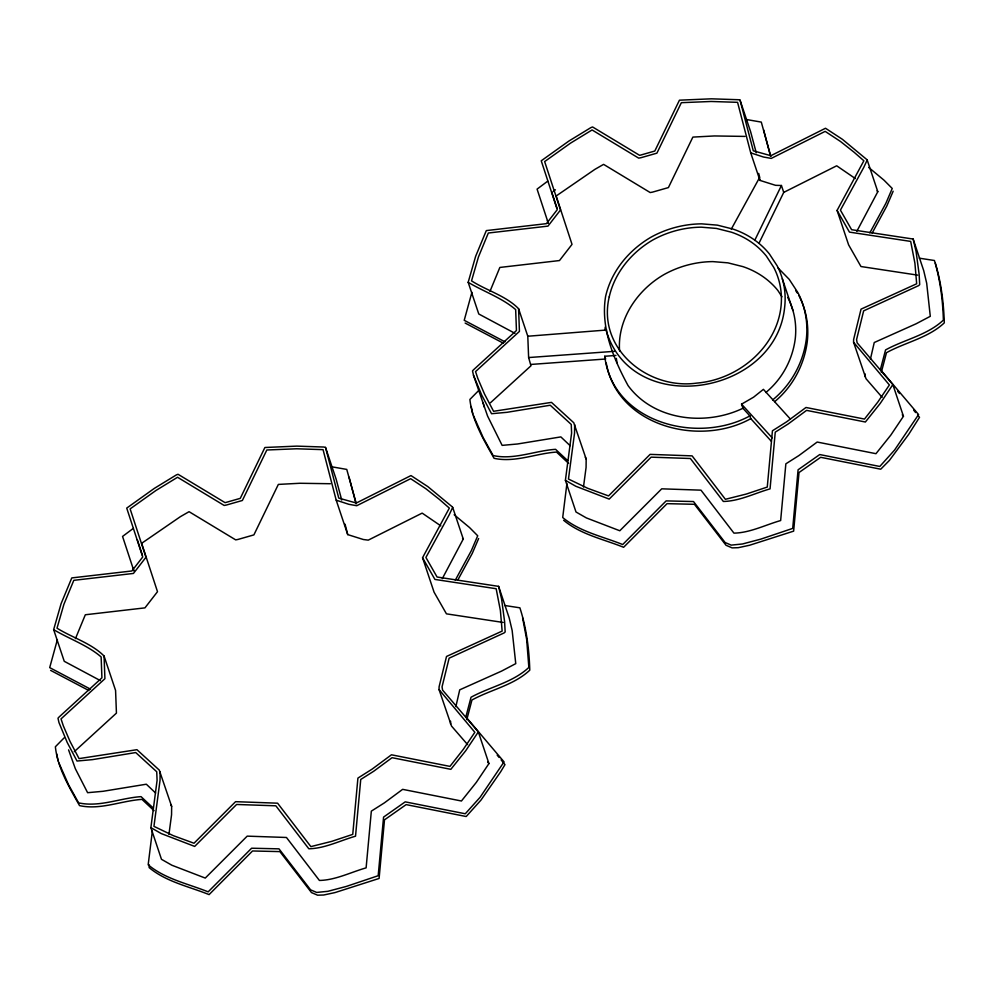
<?xml version="1.0" encoding="UTF-8"?>
<svg xmlns="http://www.w3.org/2000/svg" width="994" height="994" viewBox="0 0 994 994"><rect width="100%" height="100%" fill="white"/><g stroke="black" fill="none" stroke-linecap="round" stroke-linejoin="round"><path stroke-width="1.49" d="M467.615 744.643L451.512 726.055L439.05 689.587L439.087 686.817L446.517 656.462L502.144 631.091L500.392 610.54L496.155 588.721L434.925 579.427L422.549 557.733L449.338 508.096L439.572 499.56L425.892 488.737L410.646 478.686L356.734 505.722L348.882 504.318L336.208 500.181L323.05 449.648L296.61 448.779L266.827 449.996L242.374 500.479L226.458 505.014L224.159 505.449L177.553 477.269L155.946 490.489L130.127 508.891L145.981 557.261L133.445 573.439L73.804 580.334L63.927 604.24L57.006 628.183C72.363 637.713 91.361 643.242 104.059 656.015L115.577 690.432L116.435 713.12L74.264 751.675M450.555 724.005L450.605 721.234M882.15 397.339L866.035 378.739L853.573 342.271L853.622 339.501L861.04 309.146L916.667 283.775L914.915 263.224L910.678 241.405L849.448 232.111L837.085 210.417L863.873 160.78L854.094 152.244L840.415 141.421L825.169 131.37L771.257 158.406L763.417 157.002L750.731 152.865L737.573 102.332L711.145 101.475L681.35 102.68L656.897 153.163L640.993 157.698L638.682 158.133L592.076 129.953L570.481 143.173L544.65 161.575L560.504 209.958L547.967 226.123L488.327 233.018L478.462 256.924L471.529 280.867C486.7 290.583 505.983 295.814 518.582 308.699L527.789 336.233L528.622 357.554L530.958 365.804L490.502 402.719M865.091 376.689L865.14 373.918M325.51 447.412L338.768 498.118L356.324 503.026L410.982 475.567L427.855 486.625L451.922 506.555L452.68 507.35L449.176 514.842L425.904 557.46L437.074 577.017L498.615 586.361L501.56 598.835L504.604 621.623L505.163 631.973L504.107 632.929L449.126 658.177L442.044 686.866L442.591 690.122L478.338 731.907L488.936 763.578L476.288 782.415L461.44 801.002L402.645 789.348L384.355 802.891L371.334 811.141L366.115 867.861C350.845 872.223 335.338 880.187 319.409 880.448L286.458 837.482L247.195 836.14L205.261 878.075L171.863 865.227L161.475 859.301L150.877 827.642L157.089 780.34L156.729 771.754L135.731 752.557L92.405 759.64L77.01 761.031L67.244 742.53L58.969 722.576L57.987 718.19L59.068 717.022L101.922 677.821L101.139 656.935C87.509 645.156 69.207 638.931 53.651 629.637L61.106 603.631L71.792 577.912L131.891 570.966L142.738 556.975L126.723 508.108L154.331 488.389L176.398 474.896L178.025 474.275L225.017 502.616L225.973 502.43L240.275 498.354L264.901 447.499L296.858 446.12L323.87 447.039L325.51 447.412L336.109 479.083L341.725 500.069M149.349 864.917L149.1 867.588C166.197 881.84 188.86 886.462 209.088 894.6L252.538 850.976L279.91 851.609L311.495 892.587L317.583 895.184L323.696 895.01L335.028 892.575L379.099 878.46L384.492 819.839L406.136 804.618L466.198 816.521L480.984 800.095L500.628 771.829L504.977 764.634L501.1 759.876M740.033 100.096L753.29 150.802L770.859 155.71L825.505 128.251L842.39 139.309L866.445 159.251L867.203 160.034L863.699 167.526L840.427 210.144L851.609 229.701L913.151 239.045L916.083 251.519L919.139 274.307L919.686 284.657L918.642 285.613L863.649 310.861L856.579 339.55L857.114 342.806L892.861 384.591L903.459 416.262L890.823 435.099L875.962 453.686L817.18 442.044L798.878 455.575L785.856 463.825L780.65 520.545C765.368 524.907 749.874 532.871 733.945 533.132L700.981 490.166L661.718 488.824L619.796 530.759L586.385 517.924L575.998 511.997L565.4 480.326L571.612 433.024L571.252 424.438L550.254 405.241L506.928 412.324L491.533 413.715L481.767 395.214L473.492 375.26L472.51 370.874L473.604 369.706L516.445 330.505L515.662 309.619C502.032 297.84 483.73 291.615 468.174 282.321L475.641 256.315L486.314 230.596L546.414 223.65L557.261 209.659L541.245 160.792L568.854 141.073L590.921 127.592L592.561 126.959L639.552 155.3L640.496 155.126L654.798 151.038L679.436 100.183L711.381 98.816L738.405 99.723L740.033 100.096L750.632 131.767L756.248 152.765M604.948 329.983L605.234 327.051M152.368 830.959L148.168 864.83C165.277 879.081 187.928 883.716 208.168 891.854L251.619 848.217L278.991 848.851L310.575 889.829L316.664 892.438L327.883 891.307L346.272 886.449L378.18 875.714L383.572 817.093L405.217 801.86L465.279 813.763L480.052 797.337L504.057 761.876L465.875 716.873L471.032 697.241C489.918 686.854 512.892 682.468 528.858 667.421L526.658 639.39L522.608 617.846M566.903 483.643L562.703 517.526C579.8 531.765 602.463 536.4 622.691 544.538L666.142 500.901L693.514 501.548L725.098 542.513L731.186 545.122L742.406 543.991L760.808 539.133L792.703 528.398L798.095 469.777L819.739 454.556L879.802 466.459L894.588 450.033L918.58 414.56L880.398 369.557L885.567 349.925C904.441 339.538 927.414 335.152 943.381 320.105C942.772 299.977 940.262 279.823 934.422 260.503L919.264 258.179M168.955 834.351L171.552 814.794L171.651 806.382L159.251 770.077L136.948 749.687L79.048 758.608L69.978 741.325L63.281 725.707L61.032 718.898L104.917 678.703L104.059 656.015M583.478 487.035L586.075 467.478L586.174 459.066L573.774 422.761L551.471 402.371L493.571 411.292L484.5 394.009L477.803 378.391L475.554 371.582L519.44 331.387L518.582 308.699M455.861 706.635L459.725 689.836L501.572 671.099L515.762 663.632L512.159 630.507L509.214 618.032L498.615 586.361M870.384 359.319L874.248 342.52L916.108 323.783L930.285 316.316L926.681 283.191L923.737 270.716L913.151 239.045M466.795 719.631L471.951 700C490.837 689.612 513.811 685.226 529.777 670.18C529.143 649.082 526.422 627.947 519.887 607.819L504.728 605.495M881.318 372.315L886.486 352.684C905.36 342.296 928.334 337.91 944.3 322.864C943.691 302.735 941.181 282.582 935.342 263.248M57.391 639.614L49.7 667.62L90.504 689.177M471.914 292.298L464.223 320.304L505.027 341.861M452.68 507.35L463.266 539.021L442.305 578.62M478.636 538.537L472.274 553.372L457.625 580.384M867.203 160.034L877.801 191.705L856.828 231.316M893.159 191.221L886.797 206.056L872.16 233.068M75.445 638.657L85.322 614.764L144.95 607.868L157.499 591.691L141.645 543.308L180.386 516.669L189.071 511.686L235.677 539.866L237.976 539.444L253.892 534.896L278.345 484.413L299.89 483.27L330.418 483.73M489.98 291.354L499.845 267.448L559.485 260.552L572.022 244.375L556.168 195.992L594.909 169.353L603.594 164.37L650.2 192.55L652.511 192.128L668.415 187.58L692.868 137.097L714.413 135.954L744.953 136.414M754.694 240.449L781.433 185.505L783.732 192.389L758.931 243.356M731.273 229.154L759.329 178.025L759.938 180.399L775.544 185.319L781.433 185.505M455.277 580.21L471.355 550.614L477.716 535.778L469.491 527.503L454.159 514.755M869.812 232.894L885.878 203.298L892.239 188.475L884.014 180.187L868.694 167.439M478.338 731.907L465.701 750.756L450.841 769.331L392.058 757.689L373.756 771.22L360.735 779.47L355.529 836.19C340.246 840.551 324.752 848.516 308.823 848.777L275.86 805.811L236.597 804.469L194.675 846.416L161.264 833.568L150.877 827.642M892.861 384.591L880.224 403.44L865.376 422.015L806.581 410.373L788.279 423.904L775.258 432.154L770.052 488.874C754.769 493.235 739.275 501.2 723.346 501.461L690.383 458.507L651.12 457.153L609.198 499.1L575.787 486.252L565.4 480.326M64.088 737.896L55.366 746.767C57.652 768.089 69.245 787.161 79.532 805.612C100.257 810.247 121.268 800.766 141.968 799.387L154.07 810.682M478.623 390.58L469.889 399.451C472.187 420.773 483.767 439.845 494.055 458.296C514.78 462.931 535.791 453.45 556.503 452.071L568.593 463.366M765.84 392.506C782.067 379.199 792.516 359.741 795.225 338.979A92.479 80.887 -18.5 0 0 787.72 297.442M772.661 399.923C791.125 384.852 803.239 362.847 806.308 339.227A103.774 90.765 -18.5 0 0 797.884 292.609L789.224 279.364L777.929 267.821M774.686 401.651C792.653 386.765 804.171 365.046 807.227 341.973A103.774 90.765 -18.5 0 0 798.803 295.367M547.769 181.119L537.083 189.121L548.353 223.377L547.433 220.618M553.037 191.569L555.422 189.792M133.246 528.435L122.56 536.437L133.83 570.693M771.332 441.274L750.781 418.648L749.861 415.89L742.94 408.273L741.561 404.148L753.576 397.19L763.404 389.35L790.392 419.083M742.94 408.273C705.467 426.289 653.766 420.624 628.084 385.622C613.534 358.859 600.438 327.56 605.594 296.485C611.322 271.188 628.829 250.14 650.983 237.206A93.958 82.179 -18.5 0 1 701.64 223.849L717.37 225.141L732.938 229.067A89.174 78.004 -18.5 0 1 769.418 253.979L777.134 265.771A92.479 80.887 -18.5 0 1 784.639 307.308C776.19 394.606 632.818 419.083 606.377 331.052M749.861 415.89C697.129 444.79 612.726 422.512 604.737 356.262L615.932 355.442M750.781 418.648C699.428 447.238 617.585 426.19 606.253 363.108M783.732 192.389L836.687 165.799L855.349 178.56M606.675 330.008L527.789 336.233M528.622 357.554L614.54 351.317M530.92 364.438L605.657 359.008L604.737 356.262M746.419 119.516L761.292 122.1L770.772 156.269M331.897 466.82L346.757 469.416L356.25 503.585M917.686 275.139L860.966 266.529L848.603 244.847L837.085 210.417M503.163 622.455L446.443 613.845L434.067 592.163L422.549 557.733M336.208 500.181L347.726 534.598L363.319 539.506L368.252 540.14L422.164 513.115L440.827 525.863M465.142 323.062L503.436 343.241M50.619 670.378L88.913 690.557M514.942 333.313L478.773 313.992L468.174 282.321M100.419 680.629L64.25 661.308L53.651 629.637M563.623 520.272C580.732 534.524 603.383 539.158 623.611 547.284L667.061 503.66L694.433 504.293L726.03 545.271L732.106 547.88L738.219 547.694L749.551 545.259L793.634 531.144L799.014 472.523L820.671 457.302L880.734 469.205L889.381 460.446L908.715 434.341L919.512 417.318L917.561 414.933M567.673 460.62L555.571 449.325C534.871 450.692 513.861 460.172 493.136 455.55L483.146 437.571L473.417 415.591M153.151 807.936L141.049 796.641C120.349 798.008 99.338 807.488 78.601 802.854L68.623 784.875L58.894 762.895M570.146 445.71L560.852 436.9L517.526 443.983L502.132 445.374L487.569 416.039L473.492 375.26M155.623 793.026L146.329 784.216L103.003 791.299L87.609 792.69L75.345 768.722L68.574 749.861M877.043 190.91L877.801 191.705M462.521 538.226L463.266 539.021M741.561 404.148L772.214 437.882M897.731 391.387L899.57 393.537M497.174 755.142L499.162 757.49M913.685 410.174L915.623 412.56M902.254 414.784L903.459 416.262M487.731 762.1L488.936 763.578M795.66 290.546L797.238 292.957M781.98 296.784L777.88 290.497A85.459 74.749 -18.5 0 0 742.891 266.616L727.931 262.851L712.872 261.608A90.106 78.799 -18.5 0 0 664.278 274.431C637.402 289.763 617.15 319.347 619.585 351.044M585.292 457.178L586.174 459.066M170.769 804.494L171.651 806.382M853.573 342.271L889.381 384.976L877.777 402.123L864.482 419.07L805.985 407.478L786.602 421.841L772.437 430.775L767.269 487.06L746.32 494.043L725.384 499.299L692.11 455.873L650.101 454.37L608.527 495.919L587.715 488.302L568.469 479.046L574.557 433.061L574.656 424.649M439.05 689.587L474.846 732.292L463.241 749.439L449.959 766.386L391.462 754.794L372.067 769.157L357.915 778.091L352.746 834.376L331.797 841.346L310.861 846.615L277.587 803.189L235.578 801.673L194.004 843.235L173.192 835.619L153.946 826.362L160.034 780.377L160.133 771.965M750.731 152.865L759.938 180.399M782.34 278.792L792.926 310.463M551.844 192.463L556.963 208.057M137.321 539.779L142.44 555.373M132.91 567.934L133.817 570.718M484.09 406.919L483.109 402.545M472.672 413.703L471.193 406.534M58.137 761.019L56.658 753.85M763.603 129.866L770.586 156.381M349.08 477.17L356.063 503.697M758.695 173.428L759.801 177.727M345.055 524.186L347.726 534.598M616.355 358.362L616.976 362.723M609.235 296.846C596.909 348.596 647.951 390.033 696.806 383.1C737.2 379.77 775.966 348.608 780.936 307.233A88.715 77.594 -18.5 0 0 773.742 267.386L766.362 256.079A85.459 74.749 -18.5 0 0 731.373 232.186L716.413 228.421L701.354 227.179A90.106 78.799 -18.5 0 0 652.76 240.014C631.525 252.401 614.739 272.604 609.235 296.846"/></g></svg>
